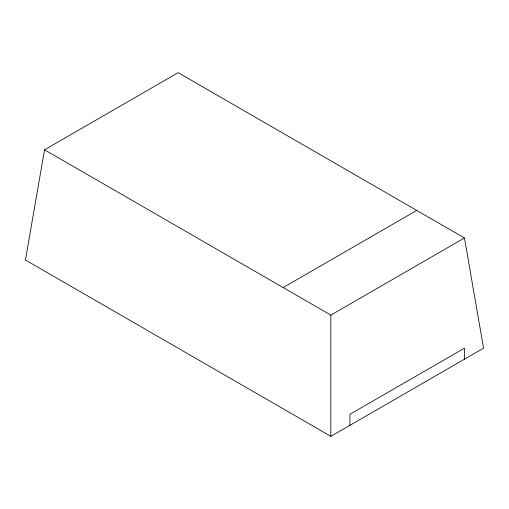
<?xml version="1.0" encoding="UTF-8"?>
<svg xmlns="http://www.w3.org/2000/svg" width="509" height="509" viewBox="0 0 509 509"><rect width="100%" height="100%" fill="white"/><g stroke="black" fill="none" stroke-linecap="round" stroke-linejoin="round"><path stroke-width="0.76" d="M44.538 149.811L25.45 260.01L330.85 436.334L483.55 348.169L464.462 237.97L178.15 72.666L44.538 149.811L330.85 315.109L464.462 237.97M283.131 287.56L416.744 210.421M464.462 359.189L464.462 348.169L349.938 414.294L349.938 425.314M330.85 315.109L330.85 436.334"/></g></svg>
